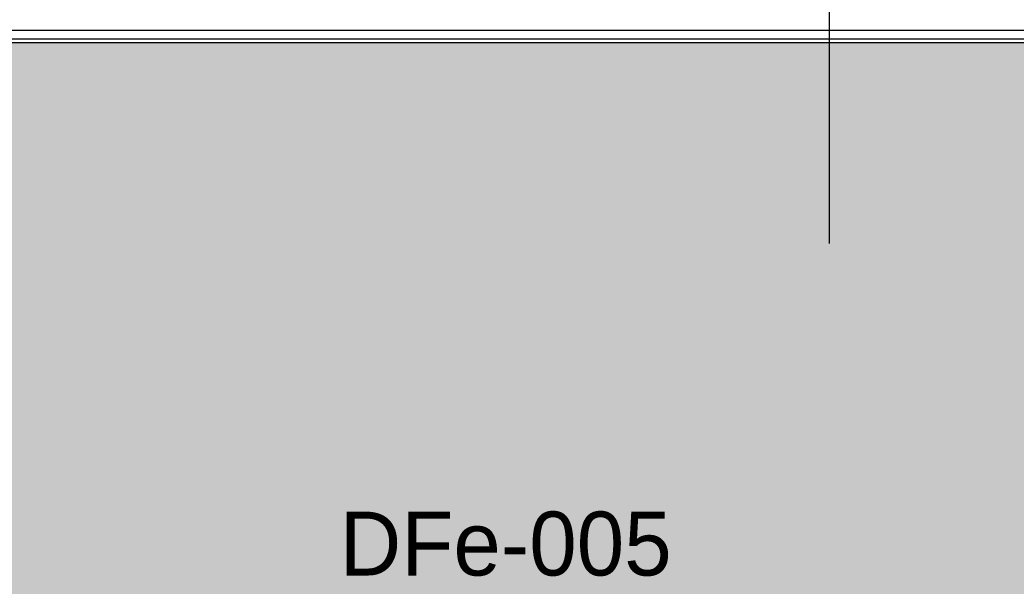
# Model space of a CAD drawing. Header units: metres. Extents: x -4 to 206, y -18 to 45.
# Drawn here: x 36.799 to 37.97, y -1.921 to -1.256 of the extents above; entities that cross this region are included whole.
import ezdxf

# ---------------------------------------------------------------- set-up
doc = ezdxf.new("R2010")
doc.units = ezdxf.units.M
doc.header["$MEASUREMENT"] = 0
doc.linetypes.add('Untersicht', pattern=[0.001, 0.0005, -0.0005])
for name, color, linetype in [('3._DD PP STG2_4_325 Dachfenster', 7, 'Continuous'), ('3._DD PP STG2_4_330 Dachaufbau', 7, 'Continuous'), ('3._DD PP STG2_4_611 Entwässerung', 7, 'Continuous'), ('3._DD PP STG2_4_851 Marker Schnitt', 7, 'Continuous')]:
    doc.layers.add(name, color=color, linetype=linetype)
doc.styles.add('ERSTELLTER_STIL_2', font='')
doc.styles.get('ERSTELLTER_STIL_2').set_extended_font_data('Eurostile')

msp = doc.modelspace()

# ---------------------------------------------------------------- hatches: boundary and pattern name
at = {"layer": '3._DD PP STG2_4_330 Dachaufbau', "linetype": 'Continuous', "lineweight": 0, "true_color": 0x000000}
h = msp.add_hatch(color=18, dxfattribs=at)
h.paths.add_polyline_path([(36.755, -4.3387), (38.7509, -4.3387), (38.7509, -2.1437), (38.855, -2.1437), (38.855, -1.2828), (33.3345, -1.2828), (33.3384, -4.3987), (33.3598, -4.3987), (33.3598, -1.2987), (36.495, -1.2987), (36.495, -1.5887), (36.755, -1.5887)])
h.paths.add_polyline_path([(37.0148, -3.7289), (37.0148, -2.2045), (37.7948, -2.2045), (37.7948, -3.7289)], flags=0)

# ---------------------------------------------------------------- linework, layer by layer
at = {"layer": '3._DD PP STG2_4_330 Dachaufbau', "color": 7, "linetype": 'Continuous', "lineweight": 18, "ltscale": 1000, "flags": 128}
msp.add_lwpolyline([(33.3345, -1.2828), (38.855, -1.2828)], dxfattribs=at)
at = {"layer": '3._DD PP STG2_4_611 Entwässerung', "color": 14, "linetype": 'Continuous', "lineweight": 13, "ltscale": 1000, "true_color": 0xa80000}
msp.add_line((38.735, -1.2787), (35.7699, -1.2787), dxfattribs=at)
at = {"layer": '3._DD PP STG2_4_611 Entwässerung', "color": 171, "linetype": 'Continuous', "lineweight": 13, "ltscale": 1000, "true_color": 0x6c6cff, "flags": 128}
msp.add_lwpolyline([(38.735, -1.2687), (35.7699, -1.2687)], dxfattribs=at)
at = {"layer": '3._DD PP STG2_4_851 Marker Schnitt', "color": 7, "linetype": 'Untersicht', "lineweight": 13, "ltscale": 1000}
msp.add_line((37.75, -0.0187), (37.75, -15.6487), dxfattribs=at)

# ---------------------------------------------------------------- texts
at = {"layer": '3._DD PP STG2_4_325 Dachfenster', "color": 7, "linetype": 'Continuous', "lineweight": 13, "insert": (37.1747, -1.9097), "char_height": 0.075, "attachment_point": 7, "style": 'ERSTELLTER_STIL_2'}
msp.add_mtext('\\A1;{\\pql;\\pt0;\\fEurostile|b0|i0|c0|p0;\\W1.000000;DFe-005\\fEurostile|b0|i0|c0|p0;\\W1.000000;\\fEurostile|b0|i0|c0|p0;\\W1.000000;\\fEurostile|b0|i0|c0|p0;\\W1.000000;}', dxfattribs=at)

doc.saveas('drawing.dxf')
